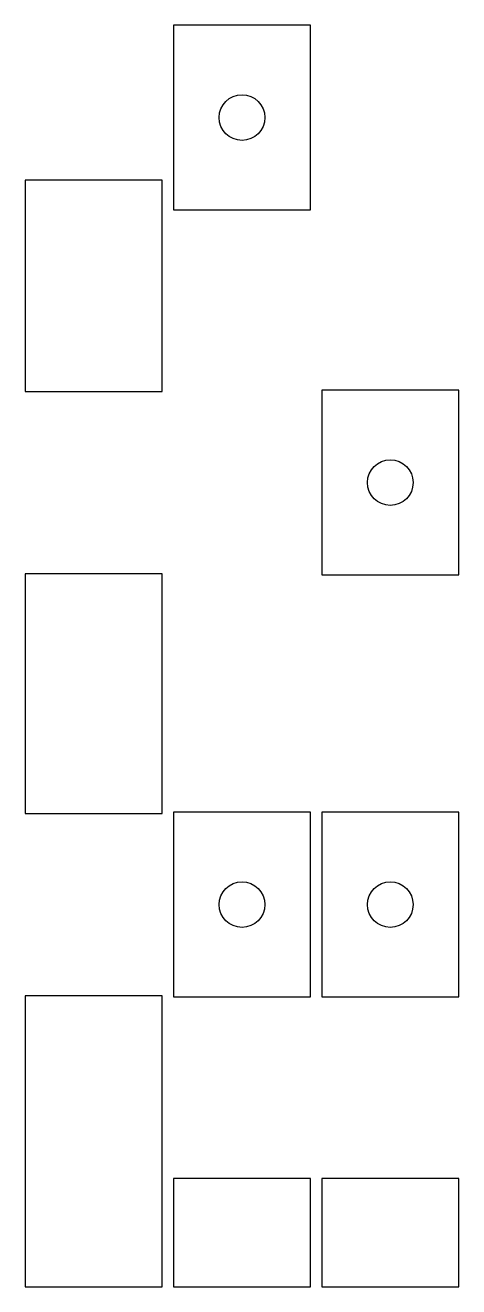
# Model space of a CAD drawing. Header units: inches. Extents: x -0.16 to 2.22, y -0.16 to 6.76.
import ezdxf

# ---------------------------------------------------------------- set-up
doc = ezdxf.new("R2010")
doc.units = ezdxf.units.IN
doc.header["$MEASUREMENT"] = 0
doc.layers.add('drill', color=7, linetype='Continuous')
doc.layers.add('pocket', color=7, linetype='Continuous')

msp = doc.modelspace()

# ---------------------------------------------------------------- linework, layer by layer
at = {"layer": 'drill'}
for centre in [(1.03125, 6.25), (1.84375, 4.25), (1.03125, 1.9375), (1.84375, 1.9375)]:
    msp.add_circle(centre, 0.125, dxfattribs=at)
at = {"layer": 'pocket'}
for p, q in [((0.65625, 6.756), (0.65625, 5.744)), ((1.40625, 6.756), (0.65625, 6.756)), ((1.40625, 5.744), (1.40625, 6.756)), ((-0.15625, 5.90625), (-0.15625, 4.75)), ((0.59375, 5.90625), (-0.15625, 5.90625)), ((0.59375, 4.75), (0.59375, 5.90625)), ((0.65625, 5.744), (1.40625, 5.744)), ((-0.15625, 4.75), (0.59375, 4.75)), ((1.46875, 4.756), (1.46875, 3.744)), ((2.21875, 4.756), (1.46875, 4.756)), ((2.21875, 3.744), (2.21875, 4.756)), ((-0.15625, 3.75), (-0.15625, 2.4375)), ((0.59375, 3.75), (-0.15625, 3.75)), ((0.59375, 2.4375), (0.59375, 3.75)), ((1.46875, 3.744), (2.21875, 3.744)), ((-0.15625, 2.4375), (0.59375, 2.4375)), ((0.65625, 2.4435), (0.65625, 1.4315)), ((1.40625, 2.4435), (0.65625, 2.4435)), ((1.40625, 1.4315), (1.40625, 2.4435)), ((1.46875, 2.4435), (1.46875, 1.4315)), ((2.21875, 2.4435), (1.46875, 2.4435)), ((2.21875, 1.4315), (2.21875, 2.4435)), ((-0.15625, 1.4375), (-0.15625, -0.15625)), ((0.59375, 1.4375), (-0.15625, 1.4375)), ((0.59375, -0.15625), (0.59375, 1.4375)), ((0.65625, 1.4315), (1.40625, 1.4315)), ((1.46875, 1.4315), (2.21875, 1.4315)), ((0.65625, 0.4375), (0.65625, -0.15625)), ((1.40625, 0.4375), (0.65625, 0.4375)), ((1.40625, -0.15625), (1.40625, 0.4375)), ((1.46875, 0.4375), (1.46875, -0.15625)), ((2.21875, 0.4375), (1.46875, 0.4375)), ((2.21875, -0.15625), (2.21875, 0.4375)), ((-0.15625, -0.15625), (0.59375, -0.15625)), ((0.65625, -0.15625), (1.40625, -0.15625)), ((1.46875, -0.15625), (2.21875, -0.15625))]:
    msp.add_line(p, q, dxfattribs=at)

doc.saveas('drawing.dxf')
